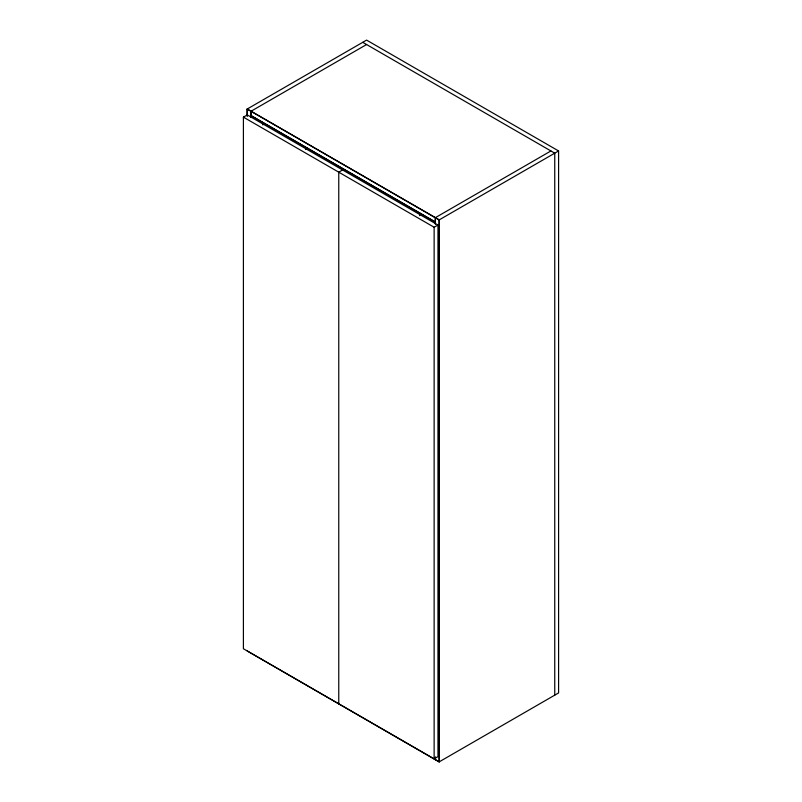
<?xml version="1.0" encoding="UTF-8"?>
<svg xmlns="http://www.w3.org/2000/svg" width="802" height="802" viewBox="0 0 802 802"><rect width="100%" height="100%" fill="white"/><g stroke="black" fill="none" stroke-linecap="round" stroke-linejoin="round"><path stroke-width="1.2" d="M247.116 115.338L247.116 109.072L366.584 40.1L558.593 150.956L558.593 692.928L439.125 761.9L247.247 650.973M366.584 44.531L250.956 111.298L250.956 117.553M243.407 117.132L247.247 114.917L437.972 225.031L437.972 756.657L434.133 758.872L434.133 227.247L243.407 117.132L243.407 648.758L439.255 761.83L439.255 219.858L247.247 109.002L247.247 116.511M305.492 149.282L307.647 148.029M342.604 169.974L338.765 172.189L338.765 703.815M550.914 150.956L435.285 217.713L435.285 223.969M247.116 109.072L439.125 219.928L558.593 150.956M434.133 227.247L437.972 225.031M362.745 42.316L554.753 153.172L554.753 695.144M439.125 219.928L439.125 761.9M435.416 217.643L435.416 223.898M435.416 757.108L435.285 759.684L435.285 757.178M419.707 213.162L419.707 215.658M262.815 122.425L262.815 124.932M251.086 111.217L251.086 117.483M251.086 115.658L435.416 222.074L251.086 115.658"/></g></svg>
